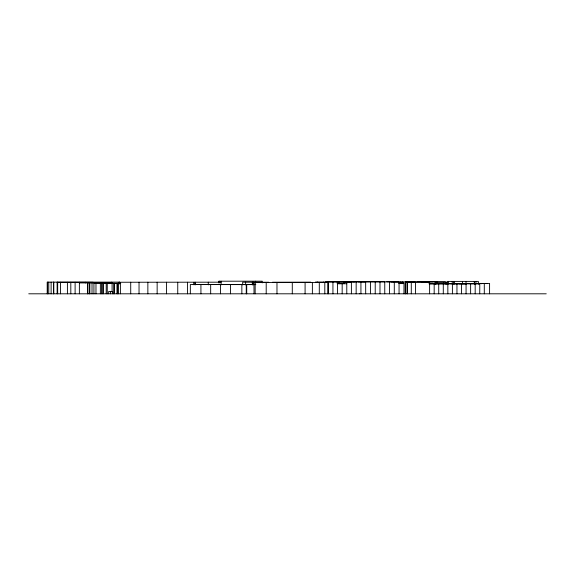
<?xml version="1.0" encoding="UTF-8"?>
<svg xmlns="http://www.w3.org/2000/svg" width="575" height="575" viewBox="0 0 575 575"><rect width="100%" height="100%" fill="white"/><g stroke="black" fill="none" stroke-linecap="round" stroke-linejoin="round"><path stroke-width="0.86" d="M417.86 281.477L445.366 281.484L445.366 282.613M353.488 281.721L384.754 281.757L384.754 293.803M336.72 281.908L398.619 281.829M405.433 281.887L435.512 281.851L435.512 284.409M323.689 282.045L315.553 282.002L315.553 282.569M327.017 282.045L354.495 281.951M365.693 281.966L358.182 281.8M390.978 281.93L414.395 281.93M421.949 281.966L433.241 281.851M323.596 282.045L326.162 282.045M351.39 282.066L344.037 282.066L344.037 283.741M57.68 282.268L93.164 282.268M221.088 282.188L120.398 282.246L120.398 293.803M268.748 282.239L242.664 282.203L242.664 284.877M272.471 282.232L310.78 282.152M327.836 282.569L255.156 282.569L255.156 293.803M434.808 282.598L447.336 282.613M79.372 282.929L112.333 282.929L112.333 283.425M110.759 283.173L93.926 283.173L93.926 293.803M101.509 283.274L120.728 283.274M398.619 283.252L404.002 283.252L403.973 293.803M119.629 283.425L111.773 283.425L111.773 282.117M337.115 283.626L342.168 283.626L342.168 293.803M435.361 283.77L446.631 283.755M449.621 283.755L456.14 283.77M459.13 283.77L470.4 283.741M338.359 283.734L346.783 283.734M429.022 283.77L437.122 283.77M453.251 283.755L444.77 283.633M455.961 283.77L460.891 283.77M468.632 283.741L487.399 283.439M429.158 283.856L447.846 283.863M451.943 283.892L466.066 283.849M470.163 283.842L479.737 283.856M193.48 284.036L195.443 284.036M255.746 284.539L190.347 284.539L190.347 293.803M193.236 284.56L255.738 284.618M28.75 293.803L546.25 293.803M489.584 293.803L489.584 283.439L478.141 283.41L478.141 283.791M484.294 283.439L484.294 293.803M481.555 283.439L481.555 283.806M479.78 283.41L479.737 293.803M478.472 283.41L478.472 283.791M478.342 284.064L478.342 281.405L447.012 281.412L447.012 284.064M475.927 281.405L475.927 284.064M475.18 283.842L475.18 293.803M474.433 281.405L474.433 284.064M474.274 281.405L474.274 284.064M470.623 293.803L470.623 283.525L463.328 283.849M466.066 283.525L466.066 293.803M466.016 281.398L466.016 284.064M462.523 281.398L462.523 284.064M461.509 283.849L461.509 293.803M456.952 283.863L456.952 293.803M454.085 281.412L454.085 284.064M453.912 281.412L453.912 284.064M452.403 293.803L452.403 283.568L445.107 283.863M452.245 281.412L452.245 284.064M448.428 281.412L448.428 284.064M447.846 283.568L447.846 293.803M443.591 282.598L443.591 283.827M443.289 283.863L443.289 293.803M438.732 283.856L438.732 293.803M437.122 281.484L437.122 282.613M434.175 283.856L434.175 293.803M429.618 293.803L429.618 282.188L407.064 282.174L407.064 293.803M415.517 282.188L415.517 293.803M411.29 282.174L411.29 293.803M407.344 281.958L407.344 293.803M405.548 281.887L405.569 293.803M405.253 281.958L405.253 293.803M402.974 281.958L402.974 283.655M402.658 281.958L402.658 283.655M401.041 281.958L401.041 283.655M400.717 281.958L400.717 283.655M399.057 293.803L399.057 281.793L386.781 281.8M394.292 281.772L394.292 293.803M389.527 281.772L389.527 293.803M379.989 281.757L379.989 293.803M375.223 281.779L375.223 293.803M370.458 281.779L370.458 293.803M365.693 293.803L365.643 281.836M360.928 281.8L360.928 293.803M356.155 281.8L356.155 293.803M351.39 281.8L351.39 293.803M346.783 282.066L346.783 293.803M339.092 282.009L339.092 283.705M337.554 293.803L337.554 281.721L325.587 281.75L325.587 282.569M332.939 281.721L332.939 293.803M328.325 281.75L328.325 293.803M327.836 281.75L327.836 293.803M324.803 282.569L324.803 293.803M319.298 282.569L319.298 293.803M317.364 282.002L317.364 282.569M312.376 282.569L312.376 293.803M305.088 282.569L305.088 293.803M292.287 282.569L292.287 293.803M276.978 282.569L276.978 293.803M266.203 282.569L266.203 293.803M262.193 282.878L262.193 281.197L218.874 281.204L218.874 282.886M255.609 281.197L255.609 282.886M253.942 282.203L254.035 293.803M253.043 282.203L253.043 284.877M252.317 282.203L252.317 284.877M246.718 284.539L246.718 293.803M246.251 284.567L246.251 293.803M245.633 282.203L245.633 284.877M241.852 284.567L241.852 293.803M230.482 284.553L230.482 293.803M221.088 281.204L221.088 284.869M220.448 284.553L220.448 293.803M219.125 281.204L219.125 282.886M210.673 284.539L210.673 293.803M208.272 282.188L208.272 284.877M200.927 284.539L200.927 293.803M195.443 282.196L195.443 284.877M194.034 282.239L194.034 284.905M187.572 282.239L187.572 293.803M177.747 282.253L177.747 293.803M166.527 282.217L166.527 293.803M157.147 282.217L157.147 293.803M147.861 282.217L147.861 293.803M139.035 282.217L139.035 293.803M130.719 282.224L130.719 293.803M119.672 283.791L119.672 282.117L47.2 282.131L47.2 293.803M119.435 282.117L119.435 283.791M119.126 282.117L119.126 283.791M118.227 283.274L118.227 293.803M117.789 283.274L117.789 293.803M116.977 283.274L116.977 293.803M114.54 283.274L114.54 293.803M113.692 283.274L113.692 293.803M112.664 293.803L112.664 291.46L108.682 291.46L108.682 293.803M112.089 283.274L112.089 292.05M110.486 291.46L110.486 293.803M107.252 283.274L107.252 293.803M106.202 283.274L106.202 293.803M103.572 283.274L103.572 293.803M102.652 283.274L102.652 293.803M101.509 283.173L101.509 293.803M100.359 283.173L100.359 293.803M95.975 283.173L95.975 293.803M92.014 282.929L92.014 293.803M89.844 282.929L89.844 293.803M89.413 282.929L89.413 293.803M87.917 282.929L87.917 293.803M87.508 282.929L87.508 293.803M85.301 282.268L85.301 282.929M79.372 282.268L79.372 293.803M75.109 282.268L75.109 293.803M70.811 282.268L70.811 293.803M67.412 282.268L67.412 293.803M60.504 282.268L60.504 293.803M57.68 282.131L57.68 293.803M57.133 282.131L57.133 293.803M53.806 282.131L53.806 293.803M53.568 282.131L53.568 293.803M51.118 282.131L51.118 293.803M48.76 282.131L48.76 293.803M47.596 282.131L47.596 293.803M359.418 293.387A4.406 4.298 -90 0 1 359.361 293.803"/></g></svg>
